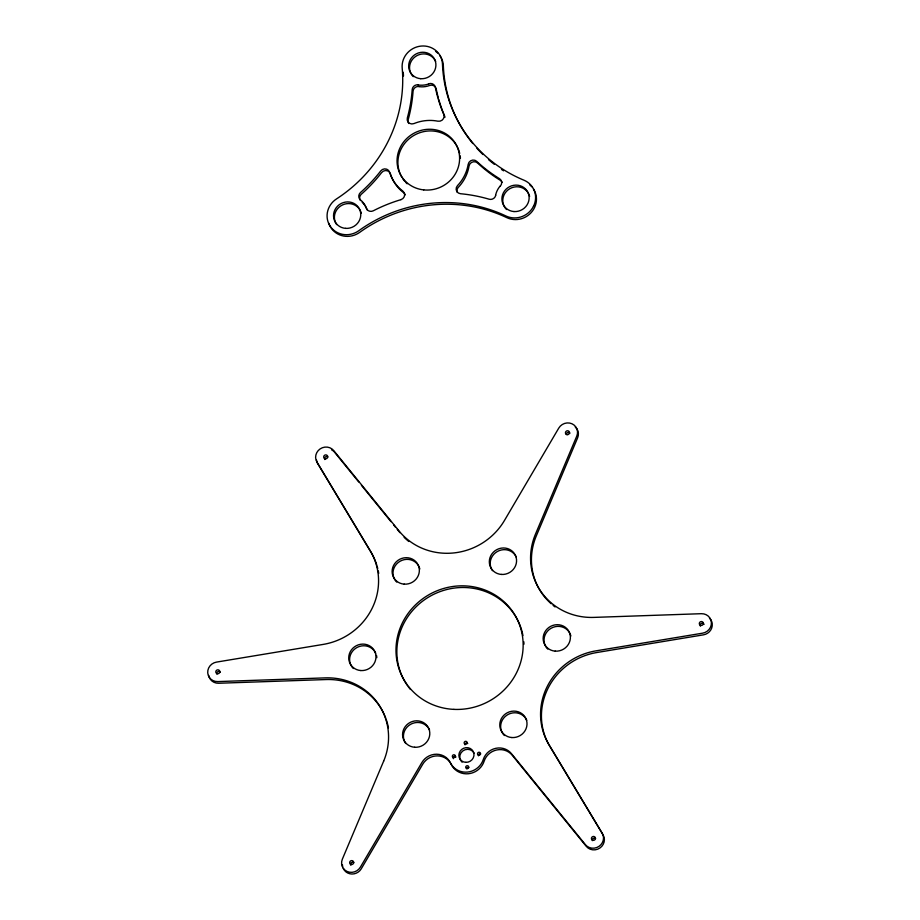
<?xml version="1.0" encoding="UTF-8"?>
<svg xmlns="http://www.w3.org/2000/svg" width="920" height="920" viewBox="0 0 920 920"><rect width="100%" height="100%" fill="white"/><g stroke="black" fill="none" stroke-linecap="round" stroke-linejoin="round"><path stroke-width="1.38" d="M358.754 481.999L334.581 452.249A10.2 9.706 -27.6 0 0 331.556 449.811M361.433 485.3L390.977 521.651M393.656 524.952L395.45 527.16M397.244 529.356L399.924 532.668M700.431 626.175A2.035 1.943 -27.6 0 1 701.339 623.426A2.035 1.943 -27.6 0 1 704.076 624.369M407.445 685.538A64.239 61.134 -27.6 0 1 436.609 592.986A64.239 61.134 -27.6 0 1 522.962 635.605M523.802 641.734A64.239 61.134 -27.6 0 1 523.963 644.207M410.447 689.448A64.239 61.134 -27.6 0 1 408.158 686.538M462.139 762.231A7.647 7.279 -27.6 0 1 462.772 750.961A7.647 7.279 -27.6 0 1 474.065 753.066M343.275 868.468A10.2 9.706 -27.6 0 0 361.249 868.825L422.763 764.175A16.238 15.456 -27.6 0 1 437.437 755.883A16.238 15.456 -27.6 0 1 451.248 764.428A17.848 16.985 -27.6 0 0 468.406 773.743A17.848 16.985 -27.6 0 0 484.15 761.15A16.238 15.456 -27.6 0 1 496.708 749.961A16.238 15.456 -27.6 0 1 512.245 755.239L586.281 846.354A10.2 9.706 -27.6 0 0 599.886 848.033A10.2 9.706 -27.6 0 0 603.071 834.877L549.78 746.223A64.239 61.134 -27.6 0 1 596.827 652.521L703.501 634.834A10.2 9.706 -27.6 0 0 709.492 618.102M342.666 866.628A10.2 9.706 -27.6 0 1 342.447 864.685M592.353 840.65A2.035 1.943 -27.6 0 1 595.596 838.522M396.738 582.107A13.765 13.098 -27.6 0 1 400.096 561.223A13.765 13.098 -27.6 0 1 419.853 568.974M376.717 564.88A64.239 61.134 -27.6 0 0 371.093 552.379L317.803 463.726A10.2 9.706 -27.6 0 1 316.537 460.069M377.085 566.076A64.239 61.134 -27.6 0 1 377.729 568.491M378.281 570.929A64.239 61.134 -27.6 0 1 378.718 573.401M492.464 570.653A13.765 13.098 -27.6 0 1 497.306 551.528A13.765 13.098 -27.6 0 1 516.304 557.106M555.082 606.935A64.239 61.134 -27.6 0 1 553.104 605.383M551.183 603.761A64.239 61.134 -27.6 0 1 536.314 535.889L577.645 437.782A10.2 9.706 -27.6 0 0 575.299 427.018M478.434 755.826A1.529 1.46 -27.6 0 1 480.55 754.043M376.475 655.385A13.765 13.098 -27.6 0 1 376.82 657.65M353.349 668.518A13.765 13.098 -27.6 0 1 355.695 648.278A13.765 13.098 -27.6 0 1 375.716 653.223M350.773 865.237A2.035 1.943 -27.6 0 1 353.832 862.661M465.06 744.878A1.529 1.46 -27.6 0 1 467.751 743.544M208.713 675.418A10.2 9.706 -27.6 0 0 218.615 683.249L326.186 679.546A64.239 61.134 -27.6 0 1 385.791 718.313M216.717 674.004A2.035 1.943 -27.6 0 1 220.305 672.221M408.802 541.477A64.239 61.134 -27.6 0 1 404.122 537.303M386.204 719.486A64.239 61.134 -27.6 0 1 386.975 721.866M387.32 723.074A64.239 61.134 -27.6 0 1 388.435 727.95M504.39 735.517A13.765 13.098 -27.6 0 1 506.736 715.277A13.765 13.098 -27.6 0 1 526.757 720.233M405.697 743.486A13.765 13.098 -27.6 0 1 410.538 724.35A13.765 13.098 -27.6 0 1 429.548 729.939M324.794 459.54A2.035 1.943 -27.6 0 1 327.853 456.964M547.768 649.106A13.765 13.098 -27.6 0 1 551.137 628.233A13.765 13.098 -27.6 0 1 570.894 635.973M566.306 434.47A2.035 1.943 -27.6 0 1 569.963 433.171M453.387 758.678A1.529 1.46 -27.6 0 1 453.905 756.711A1.529 1.46 -27.6 0 1 455.94 756.999M466.624 768.545A1.529 1.46 -27.6 0 1 468.74 767.498M495.615 195.236A20.389 19.412 -27.6 0 1 500.307 185.886M533.45 188.968A20.389 19.412 -27.6 0 1 531.024 212.773A20.389 19.412 -27.6 0 1 506.839 217.66A142.749 135.849 -27.6 0 0 359.709 232.357A20.389 19.412 -27.6 0 1 328.82 223.226M529.69 184.782A20.389 19.412 -27.6 0 1 531.737 186.737M402.063 177.548A31.613 30.084 -27.6 0 1 417.806 133.469A31.613 30.084 -27.6 0 1 459.701 153.398M460.161 155.79A31.613 30.084 -27.6 0 1 460.425 158.205M407.169 183.781A31.613 30.084 -27.6 0 1 405.536 182.148M404.765 181.286A31.613 30.084 -27.6 0 1 402.684 178.526M503.573 170.798A142.749 135.849 -27.6 0 1 501.469 169.418M494.327 164.312A142.749 135.849 -27.6 0 1 488.497 159.574M482.954 154.525A142.749 135.849 -27.6 0 1 476.882 148.258M472.811 143.543A142.749 135.849 -27.6 0 1 443.348 65.757A20.389 19.412 -27.6 0 0 439.633 55.269M336.662 224.583A13.765 13.098 -27.6 0 1 342.573 204.907A13.765 13.098 -27.6 0 1 361.272 213.198M502.147 182.355A5.094 4.853 -27.6 0 0 500.342 180.32A152.95 145.544 -27.6 0 1 477.595 163.012A5.094 4.853 -27.6 0 0 469.039 166.025A40.79 38.812 -27.6 0 1 458.378 187.266A5.094 4.853 -27.6 0 0 457.263 192.303M438.759 99.44A152.95 145.544 -27.6 0 0 444.613 116.012A5.094 4.853 -27.6 0 1 444.958 117.288M438.391 98.141A152.95 145.544 -27.6 0 1 436.195 88.918A5.094 4.853 -27.6 0 0 429.628 85.468A20.389 19.412 -27.6 0 1 419.117 86.641M413.287 76.659A13.765 13.098 -27.6 0 1 415.633 56.419A13.765 13.098 -27.6 0 1 435.654 61.364M435.597 51.336A20.389 19.412 -27.6 0 1 437.77 53.153M506.517 209.518A13.765 13.098 -27.6 0 1 509.887 188.646A13.765 13.098 -27.6 0 1 529.644 196.386M405.248 194.833A5.094 4.853 -27.6 0 0 403.673 192.717A40.79 38.812 -27.6 0 1 390.448 173.868A5.094 4.853 -27.6 0 0 381.616 172.592A152.95 145.544 -27.6 0 1 361.365 194.189A5.094 4.853 -27.6 0 0 360.421 200.548M408.802 123.498A5.094 4.853 -27.6 0 1 408.192 119.646A152.95 145.544 -27.6 0 0 413.057 91.218A5.094 4.853 -27.6 0 1 419.106 86.514M403.259 72.266A142.749 135.849 -27.6 0 1 403.478 76.015M362.216 202.32A20.389 19.401 -27.6 0 1 367.172 209.875M500.422 185.932A5.094 4.853 -27.6 0 0 499.468 178.652A152.95 145.544 -27.6 0 1 476.732 161.345A5.094 4.853 -27.6 0 0 468.176 164.358A40.79 38.812 -27.6 0 1 457.516 185.598A5.094 4.853 -27.6 0 0 460.471 193.717A152.95 145.544 -27.6 0 1 489.141 199.214A5.094 4.853 -27.6 0 0 495.73 195.281M428.766 83.927A20.389 19.412 -27.6 0 1 418.243 84.973M428.754 83.8A5.094 4.853 -27.6 0 1 435.332 87.251A152.95 145.544 -27.6 0 0 443.75 114.344A5.094 4.853 -27.6 0 1 437.874 121.187A40.79 38.812 -27.6 0 0 413.988 123.567A5.094 4.853 -27.6 0 1 407.33 117.978A152.95 145.544 -27.6 0 0 412.194 89.562A5.094 4.853 -27.6 0 1 418.232 84.847M383.686 761.058L342.355 859.154A10.2 9.706 -27.6 0 0 347.173 871.505A10.2 9.706 -27.6 0 0 360.387 867.157L421.889 762.507A16.238 15.456 -27.6 0 1 436.563 754.216A16.238 15.456 -27.6 0 1 450.374 762.76A17.848 16.985 -27.6 0 0 467.532 772.075A17.848 16.985 -27.6 0 0 483.287 759.483A16.238 15.456 -27.6 0 1 495.834 748.305A16.238 15.456 -27.6 0 1 511.382 753.572L585.419 844.686A10.2 9.706 -27.6 0 0 599.012 846.365A10.2 9.706 -27.6 0 0 602.197 833.209L548.906 744.556A64.239 61.134 -27.6 0 1 595.953 650.854L702.627 633.167A10.2 9.706 -27.6 0 0 711.401 622.495A10.2 9.706 -27.6 0 0 701.385 613.697L593.814 617.4A64.239 61.134 -27.6 0 1 535.44 534.221L576.771 436.114A10.2 9.706 -27.6 0 0 571.952 423.763A10.2 9.706 -27.6 0 0 558.75 428.122L504.459 520.478A64.239 61.134 -27.6 0 1 399.061 531.001L333.718 450.581A10.2 9.706 -27.6 0 0 320.114 448.914A10.2 9.706 -27.6 0 0 316.928 462.058L370.219 550.712A64.239 61.134 -27.6 0 1 323.173 644.414L216.499 662.101A10.2 9.706 -27.6 0 0 207.724 672.784A10.2 9.706 -27.6 0 0 217.752 681.582L325.323 677.879A64.239 61.134 -27.6 0 1 383.686 761.058M453.916 709.377A64.239 61.134 -27.6 0 0 517.235 619.344A64.239 61.134 -27.6 0 0 407.537 614.192A64.239 61.134 -27.6 0 0 453.916 709.377M501.411 574.436A13.765 13.098 -27.6 0 0 515.441 555.438A13.765 13.098 -27.6 0 0 491.981 553.794A13.765 13.098 -27.6 0 0 501.411 574.436M511.865 737.553A13.765 13.098 -27.6 0 0 525.884 718.566A13.765 13.098 -27.6 0 0 502.435 716.921A13.765 13.098 -27.6 0 0 511.865 737.553M700.925 625.439A2.035 1.943 -27.6 0 0 703.236 622.806A2.035 1.943 -27.6 0 0 699.809 622.265A2.035 1.943 -27.6 0 0 700.925 625.439M414.655 747.258A13.765 13.098 -27.6 0 0 428.674 728.272A13.765 13.098 -27.6 0 0 405.225 726.627A13.765 13.098 -27.6 0 0 414.655 747.258M555.243 651.141A13.765 13.098 -27.6 0 0 569.261 632.155A13.765 13.098 -27.6 0 0 545.813 630.499A13.765 13.098 -27.6 0 0 555.243 651.141M465.359 744.245A1.529 1.46 -27.6 0 0 467.095 742.268A1.529 1.46 -27.6 0 0 464.519 741.865A1.529 1.46 -27.6 0 0 465.359 744.245M465.911 762.346A7.647 7.279 -27.6 0 0 473.236 751.49A7.647 7.279 -27.6 0 0 460.161 751.134A7.647 7.279 -27.6 0 0 465.911 762.346M466.923 768.648A1.529 1.46 -27.6 0 0 468.659 766.67A1.529 1.46 -27.6 0 0 466.084 766.268A1.529 1.46 -27.6 0 0 466.923 768.648M453.548 757.7A1.529 1.46 -27.6 0 0 455.285 755.722A1.529 1.46 -27.6 0 0 452.709 755.32A1.529 1.46 -27.6 0 0 453.548 757.7M325.289 458.792A2.035 1.943 -27.6 0 0 327.612 456.159A2.035 1.943 -27.6 0 0 324.185 455.618A2.035 1.943 -27.6 0 0 325.289 458.792M360.824 670.553A13.765 13.098 -27.6 0 0 374.842 651.556A13.765 13.098 -27.6 0 0 351.394 649.911A13.765 13.098 -27.6 0 0 360.824 670.553M593.032 840.351A2.035 1.943 -27.6 0 0 595.344 837.717A2.035 1.943 -27.6 0 0 591.917 837.177A2.035 1.943 -27.6 0 0 593.032 840.351M567.053 434.654A2.035 1.943 -27.6 0 0 569.376 432.02A2.035 1.943 -27.6 0 0 565.949 431.48A2.035 1.943 -27.6 0 0 567.053 434.654M478.733 755.193A1.529 1.46 -27.6 0 0 480.47 753.216A1.529 1.46 -27.6 0 0 477.894 752.801A1.529 1.46 -27.6 0 0 478.733 755.193M404.202 584.142A13.765 13.098 -27.6 0 0 418.232 565.144A13.765 13.098 -27.6 0 0 394.784 563.5A13.765 13.098 -27.6 0 0 404.202 584.142M217.396 673.716A2.035 1.943 -27.6 0 0 219.719 671.071A2.035 1.943 -27.6 0 0 216.292 670.542A2.035 1.943 -27.6 0 0 217.396 673.716M351.267 864.489A2.035 1.943 -27.6 0 0 353.579 861.856A2.035 1.943 -27.6 0 0 350.152 861.315A2.035 1.943 -27.6 0 0 351.267 864.489M533.485 206.31A20.389 19.412 -27.6 0 0 523.94 180.193A142.749 135.849 -27.6 0 1 442.474 64.089A20.389 19.412 -27.6 0 0 421.049 46.08A20.389 19.412 -27.6 0 0 402.19 68.103A142.749 135.849 -27.6 0 1 336.524 198.904A20.389 19.412 -27.6 0 0 330.429 226.584A20.389 19.412 -27.6 0 0 358.834 230.69A142.749 135.849 -27.6 0 1 505.966 216.005A20.389 19.412 -27.6 0 0 533.485 206.31M345.621 228.367A13.765 13.098 -27.6 0 0 359.639 209.369A13.765 13.098 -27.6 0 0 336.191 207.724A13.765 13.098 -27.6 0 0 345.621 228.367M423.729 189.899A31.613 30.084 -27.6 0 0 457.424 147.349A31.613 30.084 -27.6 0 0 403.822 141.737A31.613 30.084 -27.6 0 0 423.729 189.899M400.913 199.663A152.95 145.544 -27.6 0 0 373.313 210.783A5.094 4.853 -27.6 0 1 366.298 208.208A20.389 19.401 -27.6 0 0 360.479 199.905A5.094 4.853 -27.6 0 1 360.502 192.521A152.95 145.544 -27.6 0 0 380.742 170.924A5.094 4.853 -27.6 0 1 389.574 172.201A40.79 38.812 -27.6 0 0 402.799 191.061A5.094 4.853 -27.6 0 1 400.913 199.663M420.762 78.695A13.765 13.098 -27.6 0 0 434.78 59.696A13.765 13.098 -27.6 0 0 411.332 58.052A13.765 13.098 -27.6 0 0 420.762 78.695M513.992 211.554A13.765 13.098 -27.6 0 0 528.011 192.567A13.765 13.098 -27.6 0 0 504.562 190.923A13.765 13.098 -27.6 0 0 513.992 211.554"/></g></svg>
